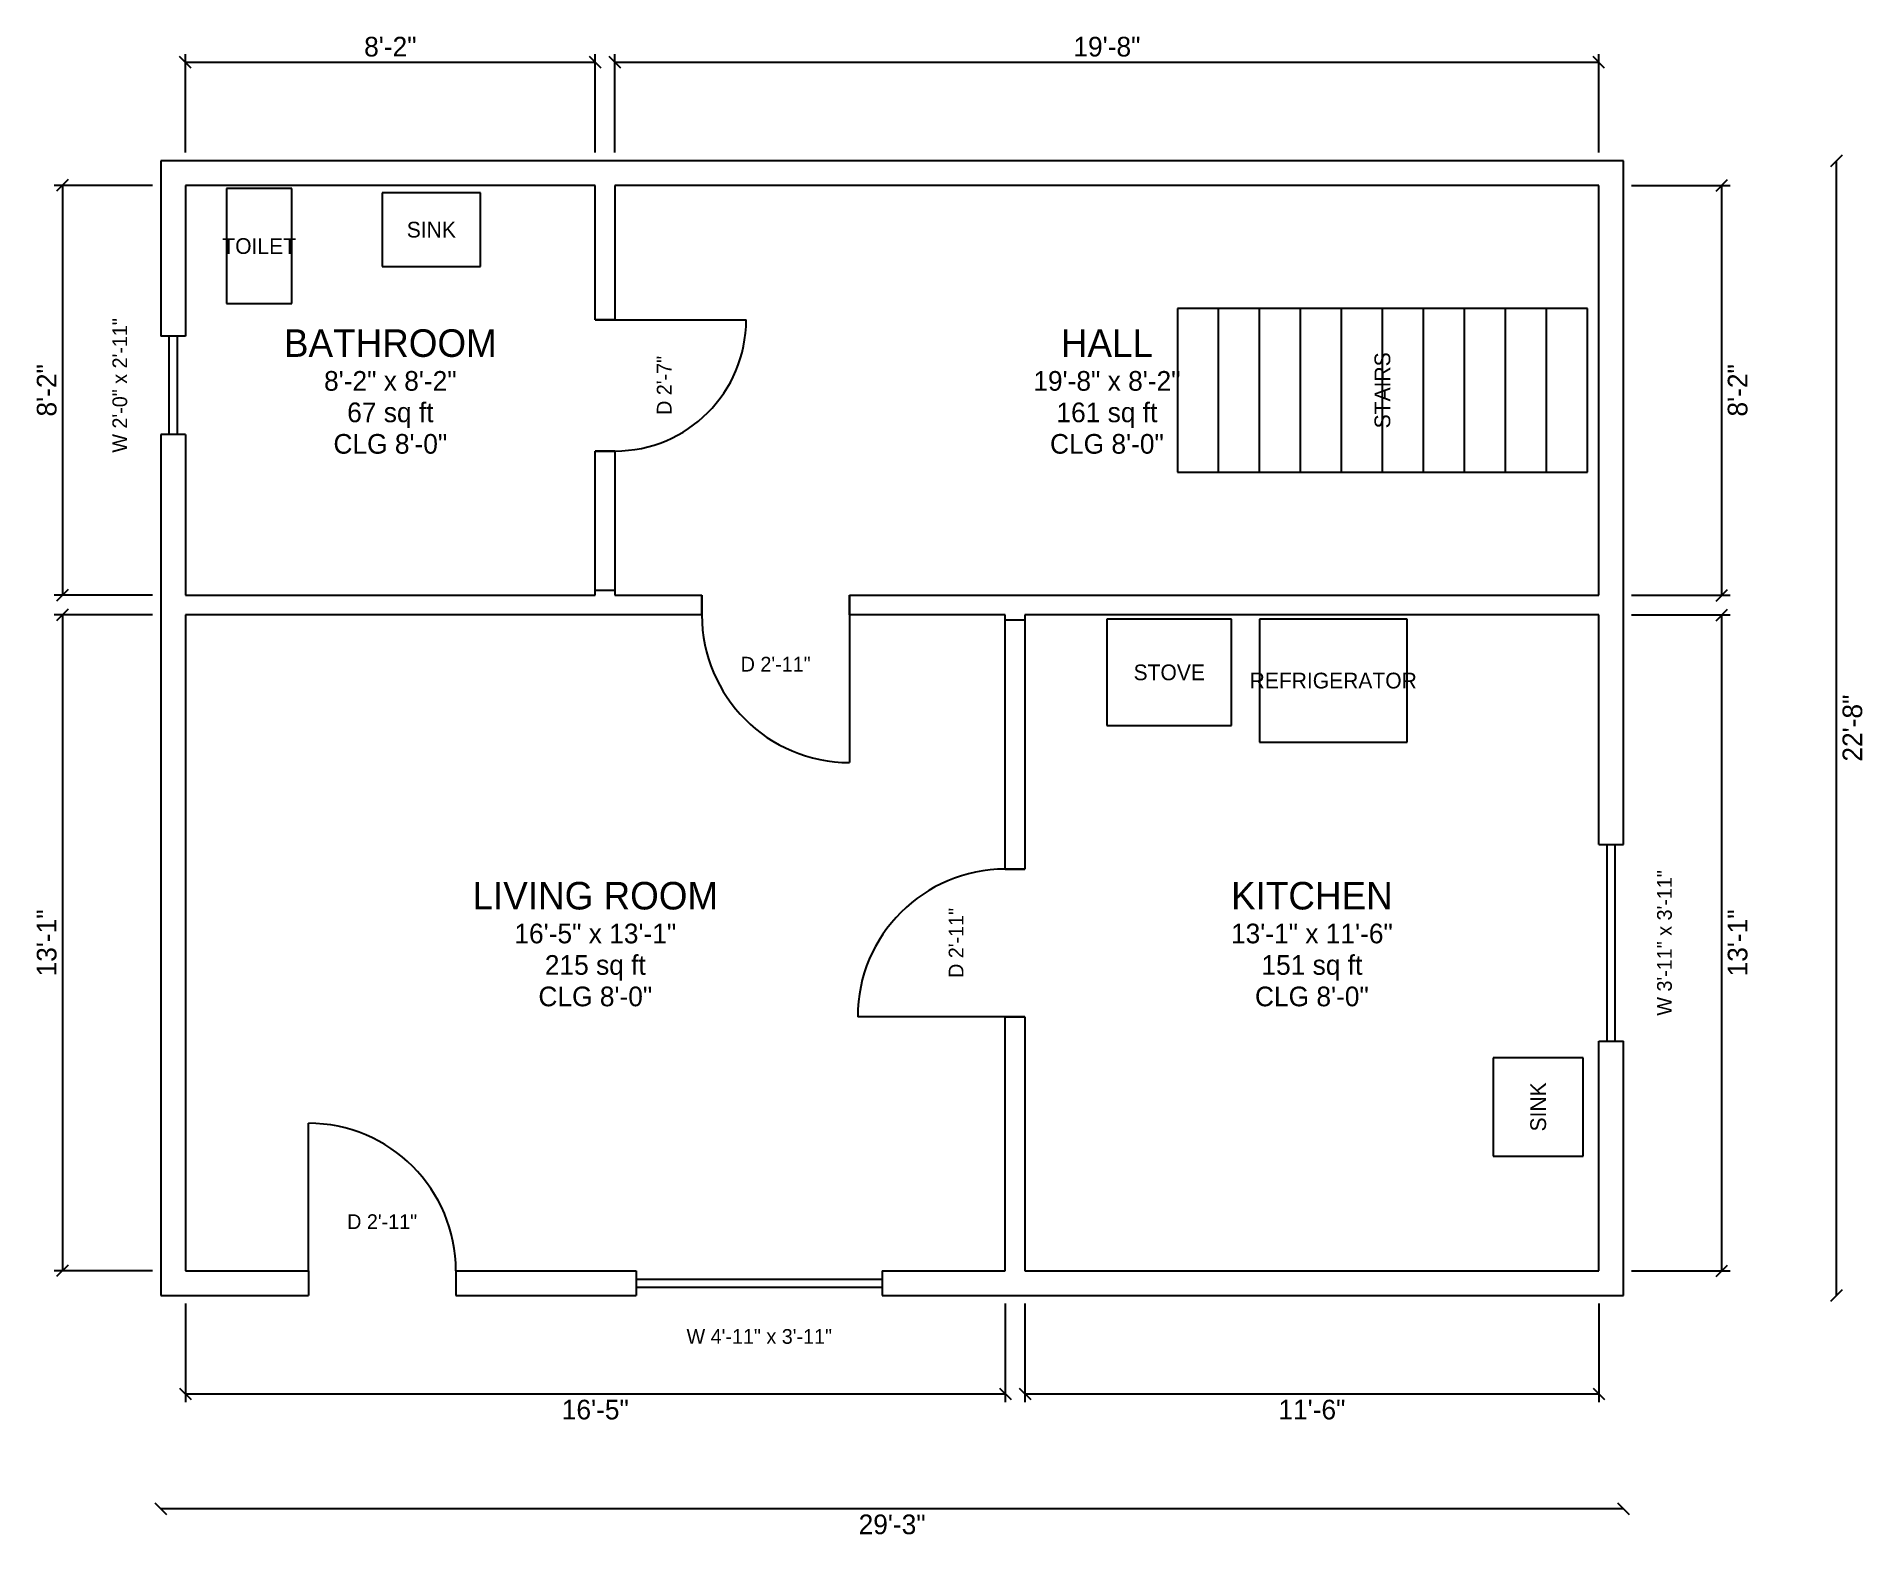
# Model space of a CAD drawing. Extents: x -36 to 403, y -63 to 296.
import ezdxf
from ezdxf.enums import TextEntityAlignment as Align

# ---------------------------------------------------------------- set-up
doc = ezdxf.new("R2010")
doc.units = 0
for name, color, linetype in [('A-ANNO', 2, 'CONTINUOUS'), ('A-DIMS', 1, 'CONTINUOUS'), ('A-DOOR', 3, 'CONTINUOUS'), ('A-FURN', 8, 'CONTINUOUS'), ('A-GLAZ', 4, 'CONTINUOUS'), ('A-WALL', 7, 'CONTINUOUS')]:
    doc.layers.add(name, color=color, linetype=linetype)

msp = doc.modelspace()

# ---------------------------------------------------------------- linework, layer by layer
at = {"layer": 'A-DIMS'}
for p, q in [((1.3919, 288.7655), (-1.3919, 291.5494)), ((0, 268.5039), (0, 292.126)), ((98.4252, 290.1575), (0, 290.1575)), ((99.8171, 288.7655), (97.0333, 291.5494)), ((98.4252, 268.5039), (98.4252, 292.126)), ((104.5415, 288.7655), (101.7577, 291.5494)), ((103.1496, 268.5039), (103.1496, 292.126)), ((339.3701, 290.1575), (103.1496, 290.1575)), ((340.762, 288.7655), (337.9781, 291.5494)), ((339.3701, 268.5039), (339.3701, 292.126)), ((395.0648, 265.1435), (397.8486, 267.9274)), ((396.4567, -5.9055), (396.4567, 266.5354)), ((-7.874, 260.6299), (-31.4961, 260.6299)), ((-28.1356, 262.0219), (-30.9195, 259.238)), ((-29.5276, 260.6299), (-29.5276, 162.2047)), ((347.2441, 260.6299), (370.8661, 260.6299)), ((367.5057, 259.238), (370.2896, 262.0219)), ((368.8976, 162.2047), (368.8976, 260.6299)), ((-28.1356, 163.5967), (-30.9195, 160.8128)), ((367.5057, 160.8128), (370.2896, 163.5967)), ((-7.874, 162.2047), (-31.4961, 162.2047)), ((-28.1356, 158.8723), (-30.9195, 156.0884)), ((347.2441, 162.2047), (370.8661, 162.2047)), ((367.5057, 156.0884), (370.2896, 158.8723)), ((-7.874, 157.4803), (-31.4961, 157.4803)), ((-29.5276, 157.4803), (-29.5276, 0)), ((347.2441, 157.4803), (370.8661, 157.4803)), ((368.8976, 0), (368.8976, 157.4803)), ((-7.874, 0), (-31.4961, 0)), ((-28.1356, 1.3919), (-30.9195, -1.3919)), ((347.2441, 0), (370.8661, 0)), ((367.5057, -1.3919), (370.2896, 1.3919)), ((0, -7.874), (0, -31.4961)), ((196.8504, -7.874), (196.8504, -31.4961)), ((201.5748, -7.874), (201.5748, -31.4961)), ((339.3701, -7.874), (339.3701, -31.4961)), ((395.0648, -7.2975), (397.8486, -4.5136)), ((-1.3919, -28.1356), (1.3919, -30.9195)), ((0, -29.5276), (196.8504, -29.5276)), ((195.4585, -28.1356), (198.2423, -30.9195)), ((200.1829, -28.1356), (202.9667, -30.9195)), ((201.5748, -29.5276), (339.3701, -29.5276)), ((337.9781, -28.1356), (340.762, -30.9195)), ((-7.2975, -55.6947), (-4.5136, -58.4786)), ((343.8836, -55.6947), (346.6675, -58.4786)), ((-5.9055, -57.0866), (345.2756, -57.0866))]:
    msp.add_line(p, q, dxfattribs=at)
at = {"layer": 'A-DOOR'}
for p, q in [((103.1496, 228.3465), (134.6457, 228.3465)), ((159.4488, 157.4803), (159.4488, 122.0472)), ((196.8504, 61.0236), (161.4173, 61.0236)), ((29.5276, 0), (29.5276, 35.4331))]:
    msp.add_line(p, q, dxfattribs=at)
for centre, radius, start, end in [((103.1496, 228.3465), 31.4961, 270, 0), ((159.4488, 157.4803), 35.4331, 180, 270), ((196.8504, 61.0236), 35.4331, 90, 180), ((29.5276, 0), 35.4331, 0, 90)]:
    msp.add_arc(centre, radius, start, end, dxfattribs=at)
at = {"layer": 'A-FURN'}
for p, q in [((25.5906, 259.8425), (9.8425, 259.8425)), ((9.8425, 259.8425), (9.8425, 232.2835)), ((25.5906, 232.2835), (25.5906, 259.8425)), ((70.8661, 258.8583), (47.2441, 258.8583)), ((47.2441, 258.8583), (47.2441, 241.1417)), ((70.8661, 241.1417), (70.8661, 258.8583)), ((47.2441, 241.1417), (70.8661, 241.1417)), ((9.8425, 232.2835), (25.5906, 232.2835)), ((336.6142, 231.1024), (238.189, 231.1024)), ((238.189, 231.1024), (238.189, 191.7323)), ((248.0315, 191.7323), (248.0315, 231.1024)), ((257.874, 191.7323), (257.874, 231.1024)), ((267.7165, 191.7323), (267.7165, 231.1024)), ((277.5591, 191.7323), (277.5591, 231.1024)), ((287.4016, 191.7323), (287.4016, 231.1024)), ((297.2441, 191.7323), (297.2441, 231.1024)), ((307.0866, 191.7323), (307.0866, 231.1024)), ((316.9291, 191.7323), (316.9291, 231.1024)), ((326.7717, 191.7323), (326.7717, 231.1024)), ((336.6142, 191.7323), (336.6142, 231.1024)), ((238.189, 191.7323), (336.6142, 191.7323)), ((251.1811, 156.4961), (221.2598, 156.4961)), ((221.2598, 156.4961), (221.2598, 130.9055)), ((251.1811, 130.9055), (251.1811, 156.4961)), ((293.3071, 156.4961), (257.874, 156.4961)), ((257.874, 156.4961), (257.874, 126.9685)), ((293.3071, 126.9685), (293.3071, 156.4961)), ((221.2598, 130.9055), (251.1811, 130.9055)), ((257.874, 126.9685), (293.3071, 126.9685)), ((335.6299, 51.1811), (313.9764, 51.1811)), ((313.9764, 51.1811), (313.9764, 27.5591)), ((335.6299, 27.5591), (335.6299, 51.1811)), ((313.9764, 27.5591), (335.6299, 27.5591))]:
    msp.add_line(p, q, dxfattribs=at)
at = {"layer": 'A-GLAZ'}
for p, q in [((-3.937, 224.4094), (-3.937, 200.7874)), ((-1.9685, 224.4094), (-1.9685, 200.7874)), ((341.3386, 55.1181), (341.3386, 102.3622)), ((343.3071, 55.1181), (343.3071, 102.3622)), ((108.2677, -1.9685), (167.3228, -1.9685)), ((108.2677, -3.937), (167.3228, -3.937))]:
    msp.add_line(p, q, dxfattribs=at)
at = {"layer": 'A-WALL'}
for p, q in [((104.3307, 266.5354), (-5.9055, 266.5354)), ((-5.9055, 266.5354), (-5.9055, 224.4094)), ((345.2756, 266.5354), (97.2441, 266.5354)), ((345.2756, 156.2992), (345.2756, 266.5354)), ((98.4252, 260.6299), (0, 260.6299)), ((0, 260.6299), (0, 224.4094)), ((98.4252, 228.3465), (98.4252, 260.6299)), ((339.3701, 260.6299), (103.1496, 260.6299)), ((103.1496, 260.6299), (103.1496, 228.3465)), ((339.3701, 162.2047), (339.3701, 260.6299)), ((98.4252, 228.3465), (103.1496, 228.3465)), ((103.1496, 228.3465), (98.4252, 228.3465)), ((0, 224.4094), (-5.9055, 224.4094)), ((-5.9055, 200.7874), (-5.9055, 156.2992)), ((0, 200.7874), (-5.9055, 200.7874)), ((0, 200.7874), (0, 162.2047)), ((98.4252, 162.2047), (98.4252, 196.8504)), ((98.4252, 196.8504), (103.1496, 196.8504)), ((103.1496, 196.8504), (98.4252, 196.8504)), ((103.1496, 196.8504), (103.1496, 162.2047)), ((-5.9055, 163.3858), (-5.9055, -5.9055)), ((103.1496, 163.3858), (98.4252, 163.3858)), ((345.2756, 102.3622), (345.2756, 163.3858)), ((0, 162.2047), (98.4252, 162.2047)), ((103.1496, 162.2047), (124.0157, 162.2047)), ((124.0157, 157.4803), (124.0157, 162.2047)), ((124.0157, 162.2047), (124.0157, 157.4803)), ((159.4488, 157.4803), (159.4488, 162.2047)), ((159.4488, 162.2047), (339.3701, 162.2047)), ((159.4488, 162.2047), (159.4488, 157.4803)), ((124.0157, 157.4803), (0, 157.4803)), ((0, 157.4803), (0, 0)), ((196.8504, 157.4803), (159.4488, 157.4803)), ((196.8504, 96.4567), (196.8504, 157.4803)), ((196.8504, 156.2992), (201.5748, 156.2992)), ((339.3701, 157.4803), (201.5748, 157.4803)), ((201.5748, 157.4803), (201.5748, 96.4567)), ((339.3701, 102.3622), (339.3701, 157.4803)), ((339.3701, 102.3622), (345.2756, 102.3622)), ((196.8504, 96.4567), (201.5748, 96.4567)), ((196.8504, 96.4567), (201.5748, 96.4567)), ((201.5748, 96.4567), (196.8504, 96.4567)), ((201.5748, 96.4567), (196.8504, 96.4567)), ((196.8504, 0), (196.8504, 61.0236)), ((196.8504, 61.0236), (201.5748, 61.0236)), ((196.8504, 61.0236), (201.5748, 61.0236)), ((201.5748, 61.0236), (196.8504, 61.0236)), ((201.5748, 61.0236), (196.8504, 61.0236)), ((201.5748, 61.0236), (201.5748, 0)), ((339.3701, 0), (339.3701, 55.1181)), ((339.3701, 55.1181), (345.2756, 55.1181)), ((345.2756, -5.9055), (345.2756, 55.1181)), ((0, 0), (29.5276, 0)), ((29.5276, 0), (29.5276, -5.9055)), ((64.9606, 0), (108.2677, 0)), ((64.9606, 0), (64.9606, -5.9055)), ((108.2677, 0), (108.2677, -5.9055)), ((167.3228, 0), (196.8504, 0)), ((167.3228, 0), (167.3228, -5.9055)), ((201.5748, 0), (339.3701, 0)), ((-5.9055, -5.9055), (29.5276, -5.9055)), ((64.9606, -5.9055), (108.2677, -5.9055)), ((167.3228, -5.9055), (202.7559, -5.9055)), ((195.6693, -5.9055), (345.2756, -5.9055))]:
    msp.add_line(p, q, dxfattribs=at)

# ---------------------------------------------------------------- texts
at = {"layer": 'A-ANNO'}
for s, p in [('W 2\'-0" x 2\'-11"', (-15.748, 212.5984)), ('D 2\'-7"', (114.9606, 212.5984)), ('W 3\'-11" x 3\'-11"', (355.1181, 78.7402)), ('D 2\'-11"', (185.0394, 78.7402))]:
    msp.add_text(s, height=3.5433, rotation=90, dxfattribs=at).set_placement(p, align=Align.MIDDLE_CENTER)
for s, height, p in [('BATHROOM', 6.6142, (49.2126, 222.7559)), ('HALL', 6.6142, (221.2598, 222.7559)), ('8\'-2" x 8\'-2"', 4.7244, (49.2126, 213.685)), ('19\'-8" x 8\'-2"', 4.7244, (221.2598, 213.685)), ('67 sq ft', 4.7244, (49.2126, 206.126)), ('161 sq ft', 4.7244, (221.2598, 206.126)), ('CLG 8\'-0"', 4.7244, (49.2126, 198.5669)), ('CLG 8\'-0"', 4.7244, (221.2598, 198.5669)), ('D 2\'-11"', 3.5433, (141.7323, 145.6693)), ('LIVING ROOM', 6.6142, (98.4252, 90.0787)), ('KITCHEN', 6.6142, (270.4724, 90.0787)), ('16\'-5" x 13\'-1"', 4.7244, (98.4252, 81.0079)), ('13\'-1" x 11\'-6"', 4.7244, (270.4724, 81.0079)), ('215 sq ft', 4.7244, (98.4252, 73.4488)), ('151 sq ft', 4.7244, (270.4724, 73.4488)), ('CLG 8\'-0"', 4.7244, (98.4252, 65.8898)), ('CLG 8\'-0"', 4.7244, (270.4724, 65.8898)), ('D 2\'-11"', 3.5433, (47.2441, 11.811)), ('W 4\'-11" x 3\'-11"', 3.5433, (137.7953, -15.748))]:
    msp.add_text(s, height=height, dxfattribs=at).set_placement(p, align=Align.MIDDLE_CENTER)
at = {"layer": 'A-DIMS'}
for s, p in [('8\'-2"', (49.2126, 293.937)), ('19\'-8"', (221.2598, 293.937)), ('16\'-5"', (98.4252, -33.3071)), ('11\'-6"', (270.4724, -33.3071)), ('29\'-3"', (169.685, -60.8661))]:
    msp.add_text(s, height=4.7244, dxfattribs=at).set_placement(p, align=Align.MIDDLE_CENTER)
for s, p in [('8\'-2"', (-33.3071, 211.4173)), ('8\'-2"', (372.6772, 211.4173)), ('22\'-8"', (400.2362, 130.315)), ('13\'-1"', (-33.3071, 78.7402)), ('13\'-1"', (372.6772, 78.7402))]:
    msp.add_text(s, height=4.7244, rotation=90, dxfattribs=at).set_placement(p, align=Align.MIDDLE_CENTER)
at = {"layer": 'A-FURN'}
for s, p in [('SINK', (59.0551, 250)), ('TOILET', (17.7165, 246.063)), ('STOVE', (236.2205, 143.7008)), ('REFRIGERATOR', (275.5906, 141.7323))]:
    msp.add_text(s, height=3.7795, dxfattribs=at).set_placement(p, align=Align.MIDDLE_CENTER)
for s, p in [('STAIRS', (287.4016, 211.4173)), ('SINK', (324.8031, 39.3701))]:
    msp.add_text(s, height=3.7795, rotation=90, dxfattribs=at).set_placement(p, align=Align.MIDDLE_CENTER)

doc.saveas('drawing.dxf')
